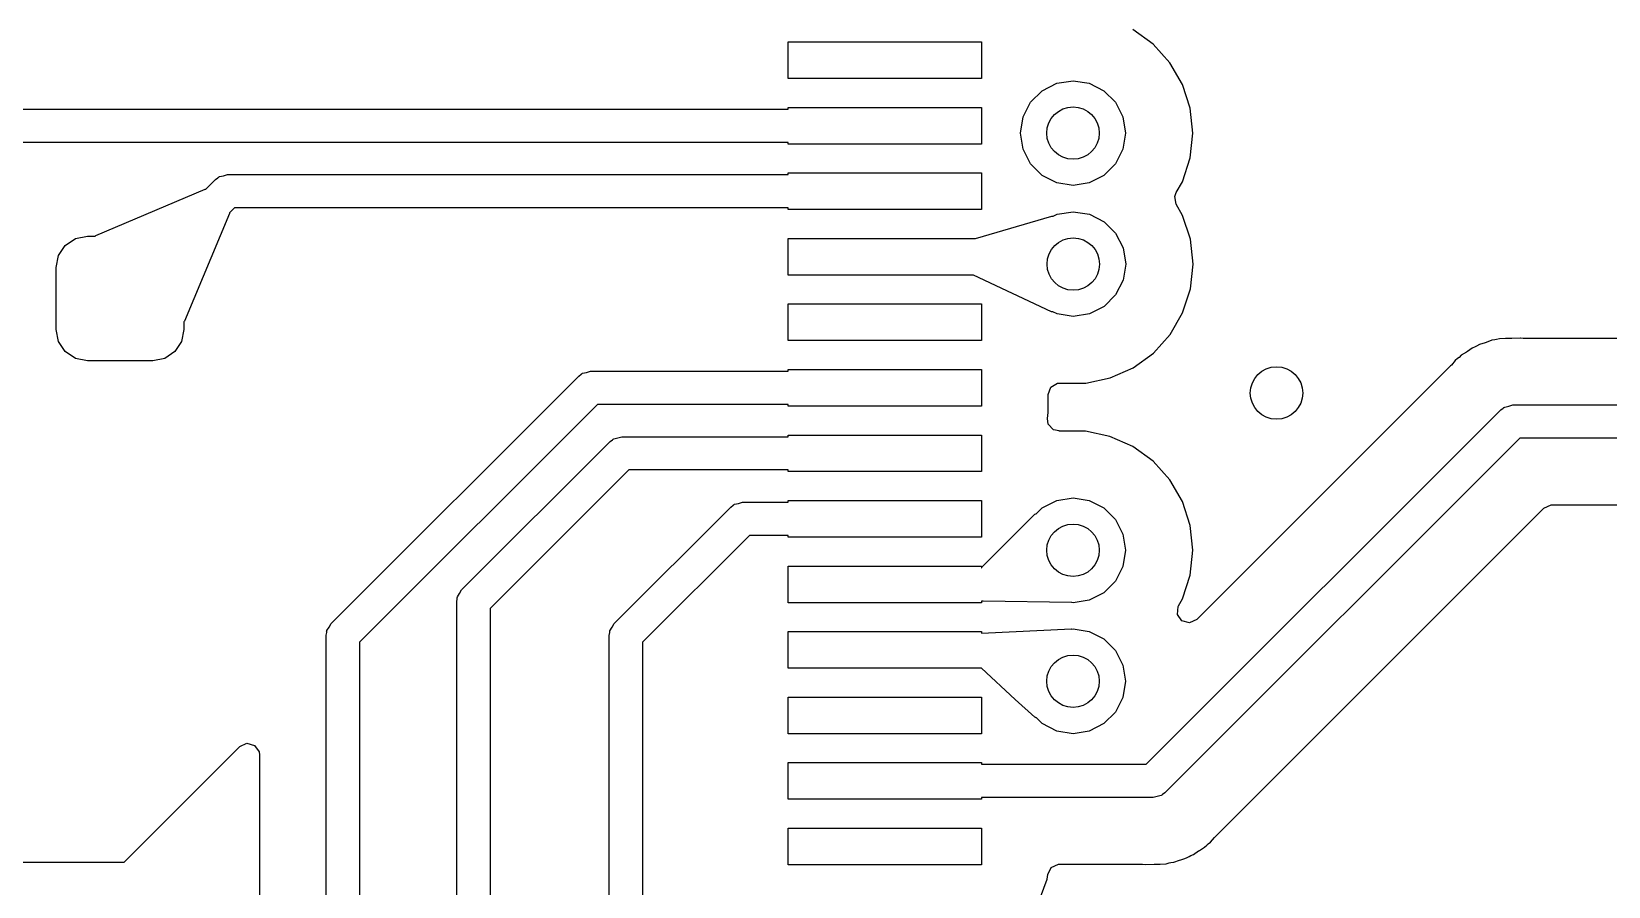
# Model space of a CAD drawing. Extents: x 106.8 to 191.4, y -142.2 to -57.6.
# Drawn here: x 115.29 to 127.31, y -86.71 to -80.18 of the extents above; entities that cross this region are included whole.
import ezdxf

# ---------------------------------------------------------------- set-up
doc = ezdxf.new("R2010")
doc.units = 0
doc.layers.add('BLACK', color=7, linetype='CONTINUOUS')

msp = doc.modelspace()

# ---------------------------------------------------------------- linework, layer by layer
at = {"layer": 'BLACK', "linetype": 'CONTINUOUS'}
for p, q in [((123.838, -80.279), (123.684, -80.1668)), ((121.055, -80.5413), (121.055, -80.2619)), ((121.055, -80.2619), (122.529, -80.2619)), ((122.529, -80.2619), (122.529, -80.5413)), ((123.966, -80.421), (123.838, -80.279)), ((124.061, -80.5863), (123.966, -80.421)), ((122.529, -80.5413), (121.055, -80.5413)), ((123.103, -80.5775), (123.227, -80.5579)), ((123.227, -80.5579), (123.35, -80.5775)), ((122.903, -80.7228), (122.992, -80.6343)), ((122.992, -80.6343), (123.103, -80.5775)), ((123.35, -80.5775), (123.462, -80.6343)), ((123.462, -80.6343), (123.55, -80.7228)), ((124.12, -80.768), (124.061, -80.5863)), ((115.054, -80.7746), (121.055, -80.7746)), ((121.055, -80.7746), (121.055, -80.7619)), ((121.055, -80.7619), (122.529, -80.7619)), ((122.529, -80.7619), (122.529, -81.0413)), ((122.846, -80.8343), (122.903, -80.7228)), ((123.55, -80.7228), (123.607, -80.8343)), ((124.14, -80.9579), (124.12, -80.768)), ((122.827, -80.9579), (122.846, -80.8343)), ((123.607, -80.8343), (123.627, -80.9579)), ((121.055, -81.0286), (115.001, -81.0286)), ((121.055, -81.0413), (121.055, -81.0286)), ((122.529, -81.0413), (121.055, -81.0413)), ((122.846, -81.0815), (122.827, -80.9579)), ((123.627, -80.9579), (123.607, -81.0815)), ((124.12, -81.1478), (124.14, -80.9579)), ((122.903, -81.193), (122.846, -81.0815)), ((123.607, -81.0815), (123.55, -81.193)), ((124.061, -81.3295), (124.12, -81.1478)), ((116.718, -81.2901), (116.749, -81.2835)), ((116.749, -81.2835), (116.779, -81.2746)), ((116.779, -81.2746), (121.055, -81.2746)), ((121.055, -81.2746), (121.055, -81.2619)), ((121.055, -81.2619), (122.529, -81.2619)), ((122.529, -81.2619), (122.529, -81.5413)), ((122.992, -81.2815), (122.903, -81.193)), ((123.103, -81.3383), (122.992, -81.2815)), ((123.462, -81.2815), (123.35, -81.3383)), ((123.55, -81.193), (123.462, -81.2815)), ((115.775, -81.7403), (116.61, -81.3867)), ((116.61, -81.3867), (116.614, -81.3867)), ((116.614, -81.3867), (116.689, -81.3118)), ((116.689, -81.3118), (116.707, -81.2982)), ((116.707, -81.2982), (116.71, -81.2948)), ((116.71, -81.2948), (116.713, -81.294)), ((116.713, -81.294), (116.718, -81.2901)), ((123.227, -81.3579), (123.103, -81.3383)), ((123.35, -81.3383), (123.227, -81.3579)), ((124.014, -81.4122), (124.061, -81.3295)), ((124.003, -81.4409), (124.014, -81.4122)), ((124.014, -81.5001), (124.003, -81.4409)), ((124.063, -81.5858), (124.014, -81.5001)), ((116.794, -81.5705), (116.453, -82.3936)), ((116.795, -81.566), (116.794, -81.5705)), ((116.832, -81.5286), (116.795, -81.5656)), ((116.795, -81.5656), (116.795, -81.566)), ((121.055, -81.5286), (116.832, -81.5286)), ((121.055, -81.5413), (121.055, -81.5286)), ((122.529, -81.5413), (121.055, -81.5413)), ((122.483, -81.7619), (123.065, -81.5908)), ((123.065, -81.5908), (123.074, -81.5918)), ((123.074, -81.5918), (123.075, -81.5923)), ((123.075, -81.5923), (123.105, -81.577)), ((123.105, -81.577), (123.229, -81.5574)), ((123.229, -81.5574), (123.352, -81.577)), ((123.352, -81.577), (123.464, -81.6338)), ((123.464, -81.6338), (123.552, -81.7223)), ((124.122, -81.7675), (124.063, -81.5858)), ((115.543, -81.8144), (115.62, -81.7629)), ((115.62, -81.7629), (115.711, -81.7448)), ((115.711, -81.7448), (115.77, -81.7448)), ((115.77, -81.7448), (115.775, -81.7403)), ((121.055, -82.0413), (121.055, -81.7619)), ((121.055, -81.7619), (122.483, -81.7619)), ((123.552, -81.7223), (123.609, -81.8338)), ((115.491, -81.8914), (115.543, -81.8144)), ((123.609, -81.8338), (123.629, -81.9574)), ((124.142, -81.9574), (124.122, -81.7675)), ((115.473, -81.9823), (115.491, -81.8914)), ((115.473, -82.4573), (115.473, -81.9823)), ((123.629, -81.9574), (123.609, -82.081)), ((124.122, -82.1473), (124.142, -81.9574)), ((122.467, -82.0413), (121.055, -82.0413)), ((123.064, -82.3218), (122.467, -82.0413)), ((123.609, -82.081), (123.552, -82.1925)), ((123.552, -82.1925), (123.464, -82.281)), ((124.063, -82.329), (124.122, -82.1473)), ((121.055, -82.5413), (121.055, -82.2619)), ((121.055, -82.2619), (122.529, -82.2619)), ((122.529, -82.2619), (122.529, -82.5413)), ((123.065, -82.322), (123.064, -82.3218)), ((123.074, -82.322), (123.065, -82.322)), ((123.105, -82.3378), (123.074, -82.322)), ((123.074, -82.322), (123.074, -82.322)), ((123.229, -82.3574), (123.105, -82.3378)), ((123.352, -82.3378), (123.229, -82.3574)), ((123.464, -82.281), (123.352, -82.3378)), ((123.968, -82.4943), (124.063, -82.329)), ((115.491, -82.5482), (115.473, -82.4573)), ((116.448, -82.4573), (116.43, -82.5482)), ((116.453, -82.3936), (116.448, -82.3979)), ((116.448, -82.3979), (116.448, -82.4573)), ((115.543, -82.6252), (115.491, -82.5482)), ((116.43, -82.5482), (116.379, -82.6252)), ((122.529, -82.5413), (121.055, -82.5413)), ((123.84, -82.6363), (123.968, -82.4943)), ((126.271, -82.5983), (126.234, -82.6254)), ((126.293, -82.5897), (126.271, -82.5983)), ((126.305, -82.5836), (126.293, -82.5897)), ((126.326, -82.5717), (126.305, -82.5836)), ((126.37, -82.5588), (126.326, -82.5717)), ((126.378, -82.5562), (126.37, -82.5588)), ((126.421, -82.5392), (126.378, -82.5562)), ((126.444, -82.5362), (126.421, -82.5392)), ((126.457, -82.5334), (126.444, -82.5362)), ((126.48, -82.5269), (126.457, -82.5334)), ((126.526, -82.5255), (126.48, -82.5269)), ((126.534, -82.5248), (126.526, -82.5255)), ((126.537, -82.5244), (126.534, -82.5248)), ((126.54, -82.5241), (126.537, -82.5244)), ((126.537, -82.5244), (126.537, -82.5244)), ((126.569, -82.5241), (126.54, -82.5241)), ((126.571, -82.5241), (126.569, -82.5241)), ((126.574, -82.524), (126.571, -82.5241)), ((126.64, -82.5219), (126.574, -82.524)), ((126.641, -82.522), (126.64, -82.5219)), ((126.64, -82.5219), (126.64, -82.5219)), ((126.66, -82.5241), (126.641, -82.522)), ((128.111, -82.5241), (126.66, -82.5241)), ((115.62, -82.6767), (115.543, -82.6252)), ((115.711, -82.6948), (115.62, -82.6767)), ((116.211, -82.6948), (115.711, -82.6948)), ((116.302, -82.6767), (116.211, -82.6948)), ((116.379, -82.6252), (116.302, -82.6767)), ((123.685, -82.7485), (123.84, -82.6363)), ((126.112, -82.7282), (126.106, -82.7343)), ((126.141, -82.6927), (126.112, -82.7282)), ((126.16, -82.6789), (126.141, -82.6927)), ((126.171, -82.67), (126.16, -82.6789)), ((126.187, -82.6535), (126.171, -82.67)), ((126.227, -82.63), (126.187, -82.6535)), ((126.234, -82.6254), (126.227, -82.63)), ((117.57, -84.7006), (119.458, -82.8118)), ((119.458, -82.8118), (119.476, -82.7982)), ((119.476, -82.7982), (119.479, -82.7948)), ((119.479, -82.7948), (119.482, -82.794)), ((119.482, -82.794), (119.487, -82.7901)), ((119.487, -82.7901), (119.518, -82.7835)), ((119.518, -82.7835), (119.548, -82.7746)), ((119.548, -82.7746), (121.055, -82.7746)), ((121.055, -82.7746), (121.055, -82.7619)), ((121.055, -82.7619), (122.529, -82.7619)), ((122.529, -82.7619), (122.529, -83.0413)), ((123.324, -82.8659), (123.511, -82.8262)), ((123.511, -82.8262), (123.685, -82.7485)), ((126.106, -82.7343), (124.17, -84.6708)), ((123.037, -82.9538), (123.058, -82.8973)), ((123.037, -83.0899), (123.037, -82.9538)), ((123.058, -82.8973), (123.11, -82.8672)), ((123.11, -82.8672), (123.125, -82.8659)), ((123.125, -82.8659), (123.324, -82.8659)), ((119.601, -83.0286), (117.786, -84.843)), ((121.055, -83.0286), (119.601, -83.0286)), ((121.055, -83.0413), (121.055, -83.0286)), ((122.529, -83.0413), (121.055, -83.0413)), ((123.785, -85.7746), (126.49, -83.0698)), ((126.49, -83.0698), (126.508, -83.0562)), ((126.508, -83.0562), (126.511, -83.0528)), ((126.511, -83.0528), (126.514, -83.052)), ((126.514, -83.052), (126.519, -83.0481)), ((126.519, -83.0481), (126.55, -83.0415)), ((126.55, -83.0415), (126.58, -83.0326)), ((126.58, -83.0326), (128.272, -83.0326)), ((123.032, -83.1361), (123.037, -83.0899)), ((123.038, -83.1784), (123.032, -83.1361)), ((123.078, -83.2231), (123.038, -83.1784)), ((118.565, -84.4437), (119.697, -83.3118)), ((119.697, -83.3118), (119.715, -83.2982)), ((119.715, -83.2982), (119.718, -83.2948)), ((119.718, -83.2948), (119.721, -83.294)), ((119.721, -83.294), (119.726, -83.2901)), ((119.726, -83.2901), (119.757, -83.2835)), ((119.757, -83.2835), (119.787, -83.2746)), ((119.787, -83.2746), (121.055, -83.2746)), ((121.055, -83.2746), (121.055, -83.2619)), ((121.055, -83.2619), (122.529, -83.2619)), ((122.529, -83.2619), (122.529, -83.5413)), ((123.122, -83.2293), (123.078, -83.2231)), ((123.122, -83.2328), (123.122, -83.2293)), ((123.132, -83.2328), (123.122, -83.2328)), ((123.323, -83.2328), (123.132, -83.2328)), ((123.509, -83.2725), (123.323, -83.2328)), ((123.684, -83.3502), (123.509, -83.2725)), ((123.509, -83.2725), (123.509, -83.2725)), ((126.633, -83.2866), (123.928, -85.9914)), ((128.274, -83.2866), (126.633, -83.2866)), ((123.838, -83.4624), (123.684, -83.3502)), ((119.84, -83.5286), (118.782, -84.5862)), ((121.055, -83.5286), (119.84, -83.5286)), ((121.055, -83.5413), (121.055, -83.5286)), ((122.529, -83.5413), (121.055, -83.5413)), ((123.966, -83.6044), (123.838, -83.4624)), ((124.062, -83.7697), (123.966, -83.6044)), ((120.617, -83.8118), (120.635, -83.7982)), ((120.635, -83.7982), (120.638, -83.7948)), ((120.638, -83.7948), (120.641, -83.794)), ((120.641, -83.794), (120.646, -83.7901)), ((120.646, -83.7901), (120.677, -83.7835)), ((120.677, -83.7835), (120.707, -83.7746)), ((120.707, -83.7746), (121.055, -83.7746)), ((121.055, -83.7746), (121.055, -83.7619)), ((121.055, -83.7619), (122.529, -83.7619)), ((122.529, -83.7619), (122.529, -84.0413)), ((122.992, -83.8177), (123.103, -83.7609)), ((123.103, -83.7609), (123.227, -83.7413)), ((123.227, -83.7413), (123.351, -83.7609)), ((123.351, -83.7609), (123.462, -83.8177)), ((124.121, -83.9514), (124.062, -83.7697)), ((126.817, -83.8208), (126.872, -83.7954)), ((126.872, -83.7954), (126.88, -83.7951)), ((126.88, -83.7951), (128.147, -83.7951)), ((119.728, -84.7008), (120.617, -83.8118)), ((122.657, -84.1462), (122.936, -83.8667)), ((122.936, -83.8667), (122.944, -83.8633)), ((122.944, -83.8633), (122.946, -83.8639)), ((122.946, -83.8639), (122.992, -83.8177)), ((123.462, -83.8177), (123.551, -83.9062)), ((123.551, -83.9062), (123.608, -84.0177)), ((124.311, -86.3269), (126.817, -83.8208)), ((120.76, -84.0286), (119.945, -84.8432)), ((121.055, -84.0286), (120.76, -84.0286)), ((121.055, -84.0413), (121.055, -84.0286)), ((122.529, -84.0413), (121.055, -84.0413)), ((123.608, -84.0177), (123.627, -84.1413)), ((124.141, -84.1413), (124.121, -83.9514)), ((122.533, -84.2712), (122.657, -84.1462)), ((123.627, -84.1413), (123.608, -84.2649)), ((124.121, -84.3312), (124.141, -84.1413)), ((121.055, -84.5413), (121.055, -84.2619)), ((121.055, -84.2619), (122.529, -84.2619)), ((122.529, -84.2619), (122.529, -84.2746)), ((122.529, -84.2746), (122.531, -84.2746)), ((122.531, -84.2746), (122.533, -84.2712)), ((123.608, -84.2649), (123.551, -84.3764)), ((123.551, -84.3764), (123.462, -84.4649)), ((124.062, -84.5129), (124.121, -84.3312)), ((118.528, -84.5335), (118.531, -84.5111)), ((118.531, -84.5066), (118.532, -84.5041)), ((118.531, -84.5111), (118.531, -84.5066)), ((118.532, -84.5041), (118.533, -84.4978)), ((118.533, -84.4978), (118.55, -84.4713)), ((118.55, -84.4713), (118.565, -84.4437)), ((122.54, -84.5286), (122.529, -84.5286)), ((122.529, -84.5286), (122.529, -84.5413)), ((122.541, -84.5288), (122.54, -84.5286)), ((123.215, -84.5411), (122.541, -84.5288)), ((123.351, -84.5217), (123.227, -84.5413)), ((123.462, -84.4649), (123.351, -84.5217)), ((124.032, -84.5647), (124.062, -84.5129)), ((118.528, -89.7301), (118.528, -84.5335)), ((118.782, -84.5862), (118.782, -89.729)), ((122.529, -84.5413), (121.055, -84.5413)), ((123.218, -84.5399), (123.215, -84.5411)), ((123.215, -84.5411), (123.215, -84.5411)), ((123.227, -84.5413), (123.218, -84.5399)), ((124.023, -84.6314), (124.028, -84.5715)), ((124.057, -84.6806), (124.023, -84.6314)), ((124.028, -84.5715), (124.032, -84.5647)), ((117.532, -84.7904), (117.536, -84.7679)), ((117.535, -84.7634), (117.537, -84.7609)), ((117.536, -84.7679), (117.535, -84.7634)), ((117.537, -84.7546), (117.554, -84.7281)), ((117.537, -84.7609), (117.537, -84.7546)), ((117.554, -84.7281), (117.57, -84.7006)), ((119.691, -84.7906), (119.694, -84.7681)), ((119.694, -84.7636), (119.695, -84.7612)), ((119.694, -84.7681), (119.694, -84.7636)), ((119.695, -84.7612), (119.696, -84.7548)), ((119.696, -84.7548), (119.713, -84.7284)), ((119.713, -84.7284), (119.728, -84.7008)), ((121.055, -85.0413), (121.055, -84.7619)), ((121.055, -84.7619), (122.529, -84.7619)), ((122.529, -84.774), (123.215, -84.7414)), ((122.529, -84.7619), (122.529, -84.774)), ((123.215, -84.7414), (123.217, -84.7423)), ((123.217, -84.7423), (123.227, -84.7408)), ((123.227, -84.7408), (123.351, -84.7604)), ((123.351, -84.7604), (123.462, -84.8172)), ((124.115, -84.6962), (124.057, -84.6806)), ((124.17, -84.6708), (124.115, -84.6962)), ((117.532, -87.9576), (117.532, -84.7904)), ((117.786, -84.843), (117.786, -87.9564)), ((119.691, -90.6422), (119.691, -84.7906)), ((119.945, -84.8432), (119.945, -90.6387)), ((123.462, -84.8172), (123.551, -84.9057)), ((123.551, -84.9057), (123.608, -85.0172)), ((122.529, -85.0413), (121.055, -85.0413)), ((122.787, -85.2792), (122.529, -85.041)), ((122.529, -85.041), (122.529, -85.0413)), ((123.608, -85.0172), (123.627, -85.1408)), ((123.627, -85.1408), (123.608, -85.2644)), ((121.055, -85.5413), (121.055, -85.2619)), ((121.055, -85.2619), (122.529, -85.2619)), ((122.529, -85.2619), (122.529, -85.5413)), ((122.936, -85.4157), (122.787, -85.2792)), ((123.608, -85.2644), (123.551, -85.3759)), ((122.936, -85.4161), (122.936, -85.4157)), ((122.944, -85.4191), (122.936, -85.4161)), ((122.946, -85.4183), (122.944, -85.4191)), ((122.992, -85.4644), (122.946, -85.4183)), ((123.103, -85.5212), (122.992, -85.4644)), ((123.462, -85.4644), (123.351, -85.5212)), ((123.551, -85.3759), (123.462, -85.4644)), ((122.529, -85.5413), (121.055, -85.5413)), ((123.227, -85.5408), (123.103, -85.5212)), ((123.351, -85.5212), (123.227, -85.5408)), ((115.991, -86.5226), (116.874, -85.6399)), ((116.874, -85.6399), (116.928, -85.6145)), ((116.928, -85.6145), (116.986, -85.6301)), ((116.986, -85.6301), (117.021, -85.6793)), ((117.021, -85.6793), (117.024, -85.7021)), ((117.024, -85.7021), (117.024, -87.1162)), ((121.055, -86.0413), (121.055, -85.7619)), ((121.055, -85.7619), (122.529, -85.7619)), ((122.529, -85.7619), (122.529, -85.7746)), ((122.529, -85.7746), (123.785, -85.7746)), ((122.529, -86.0413), (121.055, -86.0413)), ((123.838, -86.0286), (122.529, -86.0286)), ((122.529, -86.0286), (122.529, -86.0413)), ((123.868, -86.0197), (123.838, -86.0286)), ((123.899, -86.0131), (123.868, -86.0197)), ((123.904, -86.0092), (123.899, -86.0131)), ((123.907, -86.0084), (123.904, -86.0092)), ((123.91, -86.005), (123.907, -86.0084)), ((123.928, -85.9914), (123.91, -86.005)), ((121.055, -86.5413), (121.055, -86.2619)), ((121.055, -86.2619), (122.529, -86.2619)), ((122.529, -86.2619), (122.529, -86.5413)), ((124.276, -86.3685), (124.306, -86.3329)), ((124.306, -86.3329), (124.311, -86.3269)), ((124.146, -86.4629), (124.184, -86.4358)), ((124.184, -86.4358), (124.191, -86.4312)), ((124.191, -86.4312), (124.23, -86.4077)), ((124.23, -86.4077), (124.247, -86.3912)), ((124.247, -86.3912), (124.257, -86.3823)), ((124.257, -86.3823), (124.276, -86.3685)), ((115.098, -86.5226), (115.991, -86.5226)), ((115.991, -86.5226), (115.991, -86.5226)), ((122.529, -86.5413), (121.055, -86.5413)), ((123.034, -86.6156), (123.061, -86.5616)), ((123.061, -86.5616), (123.116, -86.5373)), ((123.116, -86.5373), (123.122, -86.5371)), ((123.122, -86.5371), (123.758, -86.5371)), ((123.758, -86.5371), (123.777, -86.5392)), ((123.777, -86.5392), (123.778, -86.5393)), ((123.778, -86.5393), (123.847, -86.5371)), ((123.847, -86.5371), (123.849, -86.5371)), ((123.849, -86.5371), (123.875, -86.5371)), ((123.875, -86.5371), (123.878, -86.5371)), ((123.878, -86.5371), (123.884, -86.5364)), ((123.884, -86.5364), (123.892, -86.5357)), ((123.892, -86.5357), (123.938, -86.5343)), ((123.938, -86.5343), (123.961, -86.5277)), ((123.961, -86.5277), (123.974, -86.525)), ((123.974, -86.525), (123.997, -86.522)), ((123.997, -86.522), (124.04, -86.505)), ((124.04, -86.505), (124.048, -86.5024)), ((124.048, -86.5024), (124.073, -86.495)), ((124.073, -86.495), (124.092, -86.4895)), ((124.092, -86.4895), (124.112, -86.4776)), ((124.092, -86.4895), (124.092, -86.4895)), ((124.112, -86.4776), (124.125, -86.4715)), ((124.125, -86.4715), (124.146, -86.4629)), ((122.979, -86.7875), (123.031, -86.6505)), ((123.031, -86.6505), (123.034, -86.6156))]:
    msp.add_line(p, q, dxfattribs=at)
at = {"layer": 'BLACK'}
for centre in [(123.227, -80.9579), (123.229, -81.9574), (124.779, -82.9412), (123.227, -84.1413), (123.227, -85.1408)]:
    msp.add_circle(centre, 0.2, dxfattribs=at)

doc.saveas('drawing.dxf')
